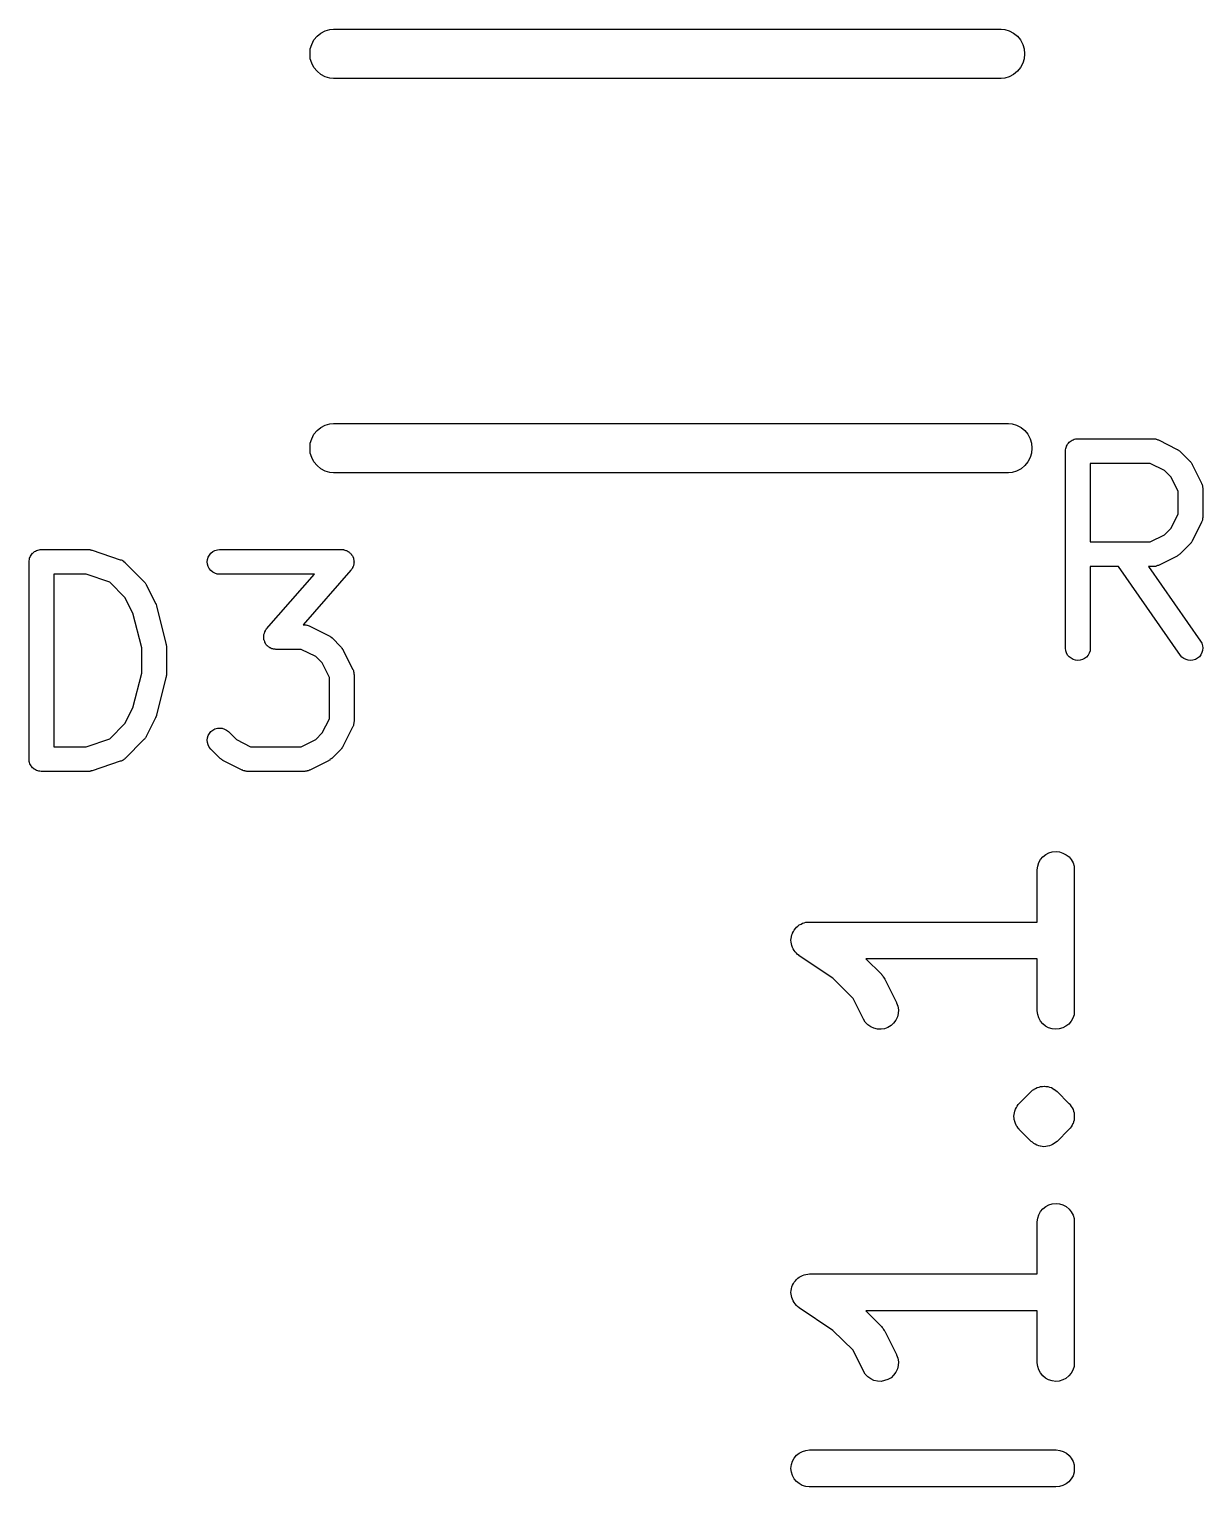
# Model space of a CAD drawing. Extents: x 160.5 to 231.1, y -123.8 to -81.5.
# Drawn here: x 177.86 to 182.62, y -116.86 to -110.95 of the extents above; entities that cross this region are included whole.
import ezdxf

# ---------------------------------------------------------------- set-up
doc = ezdxf.new("R2010")
doc.units = 0
doc.layers.add('BLACK', color=7, linetype='CONTINUOUS')

msp = doc.modelspace()

# ---------------------------------------------------------------- linework, layer by layer
at = {"layer": 'BLACK', "linetype": 'CONTINUOUS'}
for p, q in [((179.044, -110.966), (179.062, -110.957)), ((179.062, -110.957), (179.08, -110.951)), ((179.08, -110.951), (179.095, -110.95)), ((179.095, -110.95), (181.805, -110.95)), ((181.805, -110.95), (181.82, -110.951)), ((181.82, -110.951), (181.838, -110.957)), ((181.838, -110.957), (181.856, -110.966)), ((179.001, -111.03), (179.007, -111.012)), ((179.007, -111.012), (179.016, -110.994)), ((179.016, -110.994), (179.029, -110.979)), ((179.029, -110.979), (179.044, -110.966)), ((181.856, -110.966), (181.871, -110.979)), ((181.871, -110.979), (181.884, -110.994)), ((181.884, -110.994), (181.893, -111.012)), ((181.893, -111.012), (181.899, -111.03)), ((179, -111.05), (179.001, -111.03)), ((179.001, -111.07), (179, -111.05)), ((179.007, -111.088), (179.001, -111.07)), ((181.899, -111.07), (181.893, -111.088)), ((181.899, -111.03), (181.9, -111.05)), ((181.9, -111.05), (181.899, -111.07)), ((179.016, -111.106), (179.007, -111.088)), ((179.029, -111.121), (179.016, -111.106)), ((179.044, -111.134), (179.029, -111.121)), ((179.062, -111.143), (179.044, -111.134)), ((181.856, -111.134), (181.838, -111.143)), ((181.871, -111.121), (181.856, -111.134)), ((181.884, -111.106), (181.871, -111.121)), ((181.893, -111.088), (181.884, -111.106)), ((179.08, -111.149), (179.062, -111.143)), ((179.095, -111.15), (179.08, -111.149)), ((181.805, -111.15), (179.095, -111.15)), ((181.82, -111.149), (181.805, -111.15)), ((181.838, -111.143), (181.82, -111.149)), ((179.044, -112.566), (179.062, -112.557)), ((179.062, -112.557), (179.08, -112.551)), ((179.08, -112.551), (179.095, -112.55)), ((179.095, -112.55), (181.835, -112.55)), ((181.835, -112.55), (181.85, -112.551)), ((181.85, -112.551), (181.868, -112.557)), ((181.868, -112.557), (181.886, -112.566)), ((179.001, -112.63), (179.007, -112.612)), ((179.007, -112.612), (179.016, -112.594)), ((179.016, -112.594), (179.029, -112.579)), ((179.029, -112.579), (179.044, -112.566)), ((181.886, -112.566), (181.901, -112.579)), ((181.901, -112.579), (181.914, -112.594)), ((181.914, -112.594), (181.923, -112.612)), ((181.923, -112.612), (181.929, -112.63)), ((182.085, -112.623), (182.089, -112.62)), ((182.089, -112.62), (182.093, -112.618)), ((182.089, -112.62), (182.089, -112.62)), ((182.089, -112.62), (182.089, -112.62)), ((182.093, -112.618), (182.098, -112.616)), ((182.098, -112.616), (182.102, -112.614)), ((182.098, -112.616), (182.098, -112.616)), ((182.098, -112.616), (182.098, -112.616)), ((182.102, -112.614), (182.107, -112.613)), ((182.107, -112.613), (182.112, -112.612)), ((182.107, -112.613), (182.107, -112.613)), ((182.107, -112.613), (182.107, -112.613)), ((182.112, -112.612), (182.117, -112.612)), ((182.117, -112.612), (182.421, -112.612)), ((182.421, -112.612), (182.422, -112.612)), ((182.422, -112.612), (182.424, -112.612)), ((182.424, -112.612), (182.425, -112.612)), ((182.425, -112.612), (182.428, -112.613)), ((182.428, -112.613), (182.432, -112.613)), ((182.432, -112.613), (182.433, -112.613)), ((182.433, -112.613), (182.435, -112.614)), ((182.435, -112.614), (182.438, -112.615)), ((182.438, -112.615), (182.441, -112.616)), ((182.441, -112.616), (182.442, -112.617)), ((182.442, -112.617), (182.444, -112.617)), ((182.444, -112.617), (182.52, -112.655)), ((179, -112.65), (179.001, -112.63)), ((179.001, -112.67), (179, -112.65)), ((179.007, -112.688), (179.001, -112.67)), ((181.929, -112.67), (181.923, -112.688)), ((181.929, -112.63), (181.93, -112.65)), ((181.93, -112.65), (181.929, -112.67)), ((182.067, -112.657), (182.068, -112.652)), ((182.067, -112.661), (182.067, -112.657)), ((182.067, -112.662), (182.067, -112.661)), ((182.067, -113.462), (182.067, -112.662)), ((182.067, -112.662), (182.067, -112.662)), ((182.067, -112.662), (182.067, -112.662)), ((182.067, -112.662), (182.067, -112.662)), ((182.068, -112.652), (182.069, -112.647)), ((182.068, -112.652), (182.068, -112.652)), ((182.068, -112.652), (182.068, -112.652)), ((182.069, -112.647), (182.071, -112.643)), ((182.071, -112.642), (182.073, -112.638)), ((182.071, -112.643), (182.071, -112.642)), ((182.071, -112.642), (182.071, -112.642)), ((182.073, -112.638), (182.075, -112.634)), ((182.075, -112.634), (182.078, -112.63)), ((182.075, -112.634), (182.075, -112.634)), ((182.075, -112.634), (182.075, -112.634)), ((182.078, -112.63), (182.081, -112.626)), ((182.081, -112.626), (182.082, -112.626)), ((182.082, -112.626), (182.085, -112.623)), ((182.082, -112.626), (182.082, -112.626)), ((182.52, -112.655), (182.521, -112.656)), ((182.521, -112.656), (182.523, -112.657)), ((182.523, -112.657), (182.525, -112.658)), ((182.525, -112.658), (182.527, -112.66)), ((182.527, -112.66), (182.529, -112.661)), ((182.529, -112.661), (182.531, -112.663)), ((182.531, -112.663), (182.533, -112.665)), ((182.533, -112.665), (182.571, -112.703)), ((179.016, -112.706), (179.007, -112.688)), ((179.029, -112.721), (179.016, -112.706)), ((179.044, -112.734), (179.029, -112.721)), ((179.062, -112.743), (179.044, -112.734)), ((181.886, -112.734), (181.868, -112.743)), ((181.901, -112.721), (181.886, -112.734)), ((181.914, -112.706), (181.901, -112.721)), ((181.923, -112.688), (181.914, -112.706)), ((182.167, -112.712), (182.167, -113.031)), ((182.41, -112.712), (182.167, -112.712)), ((182.468, -112.741), (182.41, -112.712)), ((182.571, -112.703), (182.572, -112.703)), ((182.572, -112.703), (182.573, -112.705)), ((182.573, -112.705), (182.575, -112.707)), ((182.575, -112.707), (182.576, -112.709)), ((182.576, -112.709), (182.578, -112.711)), ((182.578, -112.711), (182.579, -112.713)), ((182.579, -112.713), (182.58, -112.716)), ((182.58, -112.716), (182.619, -112.792)), ((179.08, -112.749), (179.062, -112.743)), ((179.095, -112.75), (179.08, -112.749)), ((181.835, -112.75), (179.095, -112.75)), ((181.85, -112.749), (181.835, -112.75)), ((181.868, -112.743), (181.85, -112.749)), ((182.495, -112.768), (182.468, -112.741)), ((182.524, -112.826), (182.495, -112.768)), ((182.619, -112.792), (182.619, -112.793)), ((182.619, -112.793), (182.619, -112.794)), ((182.619, -112.794), (182.62, -112.795)), ((182.62, -112.795), (182.621, -112.799)), ((182.621, -112.799), (182.622, -112.802)), ((182.524, -112.917), (182.524, -112.826)), ((182.622, -112.802), (182.622, -112.803)), ((182.622, -112.803), (182.623, -112.805)), ((182.623, -112.805), (182.623, -112.808)), ((182.623, -112.808), (182.624, -112.811)), ((182.624, -112.811), (182.624, -112.813)), ((182.624, -112.813), (182.624, -112.814)), ((182.624, -112.814), (182.624, -112.929)), ((182.495, -112.975), (182.524, -112.917)), ((182.468, -113.002), (182.495, -112.975)), ((182.619, -112.951), (182.58, -113.027)), ((182.62, -112.948), (182.619, -112.95)), ((182.619, -112.95), (182.619, -112.951)), ((182.621, -112.945), (182.62, -112.948)), ((182.622, -112.942), (182.621, -112.945)), ((182.623, -112.939), (182.622, -112.94)), ((182.622, -112.94), (182.622, -112.942)), ((182.624, -112.932), (182.623, -112.936)), ((182.623, -112.936), (182.623, -112.939)), ((182.624, -112.929), (182.624, -112.929)), ((182.624, -112.929), (182.624, -112.931)), ((182.624, -112.931), (182.624, -112.932)), ((182.167, -113.031), (182.41, -113.031)), ((182.41, -113.031), (182.468, -113.002)), ((182.576, -113.034), (182.575, -113.036)), ((182.577, -113.033), (182.576, -113.034)), ((182.579, -113.03), (182.577, -113.033)), ((182.58, -113.028), (182.579, -113.03)), ((182.58, -113.027), (182.58, -113.028)), ((177.862, -113.097), (177.863, -113.093)), ((177.863, -113.093), (177.864, -113.092)), ((177.864, -113.092), (177.866, -113.088)), ((177.864, -113.092), (177.864, -113.092)), ((177.866, -113.088), (177.868, -113.084)), ((177.868, -113.084), (177.871, -113.08)), ((177.868, -113.084), (177.868, -113.084)), ((177.868, -113.084), (177.868, -113.084)), ((177.871, -113.08), (177.874, -113.076)), ((177.874, -113.076), (177.874, -113.076)), ((177.874, -113.076), (177.875, -113.076)), ((177.875, -113.076), (177.878, -113.073)), ((177.878, -113.073), (177.882, -113.07)), ((177.882, -113.07), (177.886, -113.068)), ((177.882, -113.07), (177.882, -113.07)), ((177.882, -113.07), (177.882, -113.07)), ((177.886, -113.068), (177.89, -113.066)), ((177.89, -113.066), (177.891, -113.066)), ((177.891, -113.066), (177.895, -113.064)), ((177.891, -113.066), (177.891, -113.066)), ((177.895, -113.064), (177.9, -113.063)), ((177.9, -113.063), (177.905, -113.062)), ((177.9, -113.063), (177.9, -113.063)), ((177.9, -113.063), (177.9, -113.063)), ((177.905, -113.062), (177.91, -113.062)), ((177.91, -113.062), (178.1, -113.062)), ((178.1, -113.062), (178.101, -113.062)), ((178.101, -113.062), (178.103, -113.062)), ((178.103, -113.062), (178.106, -113.062)), ((178.106, -113.062), (178.108, -113.063)), ((178.108, -113.063), (178.11, -113.063)), ((178.11, -113.063), (178.113, -113.064)), ((178.113, -113.064), (178.116, -113.064)), ((178.116, -113.064), (178.23, -113.103)), ((178.584, -113.102), (178.587, -113.093)), ((178.587, -113.093), (178.592, -113.084)), ((178.592, -113.084), (178.598, -113.076)), ((178.598, -113.076), (178.606, -113.07)), ((178.606, -113.07), (178.614, -113.066)), ((178.614, -113.066), (178.624, -113.063)), ((178.624, -113.063), (178.633, -113.062)), ((178.633, -113.062), (179.129, -113.062)), ((179.129, -113.062), (179.132, -113.062)), ((179.129, -113.062), (179.129, -113.062)), ((179.132, -113.062), (179.136, -113.062)), ((179.136, -113.062), (179.137, -113.063)), ((179.137, -113.063), (179.139, -113.063)), ((179.139, -113.063), (179.142, -113.064)), ((179.142, -113.064), (179.145, -113.065)), ((179.145, -113.065), (179.147, -113.065)), ((179.147, -113.065), (179.148, -113.066)), ((179.148, -113.066), (179.151, -113.067)), ((179.151, -113.067), (179.154, -113.069)), ((179.154, -113.069), (179.155, -113.07)), ((179.155, -113.07), (179.157, -113.071)), ((179.157, -113.071), (179.159, -113.073)), ((179.159, -113.073), (179.162, -113.075)), ((179.162, -113.075), (179.163, -113.076)), ((179.163, -113.076), (179.164, -113.077)), ((179.164, -113.077), (179.166, -113.079)), ((179.166, -113.079), (179.168, -113.082)), ((179.168, -113.082), (179.169, -113.083)), ((179.169, -113.083), (179.17, -113.085)), ((179.17, -113.085), (179.172, -113.087)), ((179.172, -113.087), (179.174, -113.09)), ((179.174, -113.09), (179.174, -113.092)), ((179.174, -113.092), (179.175, -113.093)), ((179.175, -113.093), (179.176, -113.096)), ((182.52, -113.088), (182.444, -113.126)), ((182.522, -113.086), (182.52, -113.088)), ((182.525, -113.085), (182.522, -113.086)), ((182.526, -113.083), (182.525, -113.085)), ((182.528, -113.082), (182.526, -113.083)), ((182.53, -113.08), (182.528, -113.082)), ((182.532, -113.079), (182.53, -113.08)), ((182.533, -113.078), (182.532, -113.079)), ((182.571, -113.04), (182.533, -113.078)), ((182.573, -113.038), (182.571, -113.04)), ((182.575, -113.036), (182.573, -113.038)), ((177.86, -113.107), (177.861, -113.102)), ((177.86, -113.111), (177.86, -113.107)), ((177.86, -113.112), (177.86, -113.111)), ((177.86, -113.912), (177.86, -113.112)), ((177.86, -113.112), (177.86, -113.112)), ((177.86, -113.112), (177.86, -113.112)), ((177.86, -113.112), (177.86, -113.112)), ((177.861, -113.102), (177.862, -113.097)), ((177.861, -113.102), (177.861, -113.102)), ((177.861, -113.102), (177.861, -113.102)), ((178.23, -113.103), (178.231, -113.103)), ((178.231, -113.103), (178.232, -113.103)), ((178.232, -113.103), (178.233, -113.104)), ((178.233, -113.104), (178.237, -113.105)), ((178.237, -113.105), (178.24, -113.107)), ((178.24, -113.107), (178.241, -113.108)), ((178.241, -113.108), (178.242, -113.108)), ((178.242, -113.108), (178.245, -113.111)), ((178.245, -113.111), (178.248, -113.113)), ((178.248, -113.113), (178.249, -113.114)), ((178.249, -113.114), (178.25, -113.115)), ((178.25, -113.115), (178.326, -113.191)), ((178.583, -113.112), (178.584, -113.102)), ((178.584, -113.121), (178.583, -113.112)), ((178.587, -113.131), (178.584, -113.121)), ((178.591, -113.139), (178.587, -113.131)), ((178.598, -113.147), (178.591, -113.139)), ((178.605, -113.153), (178.598, -113.147)), ((178.614, -113.158), (178.605, -113.153)), ((179.166, -113.145), (178.972, -113.367)), ((179.168, -113.142), (179.166, -113.145)), ((179.17, -113.14), (179.168, -113.142)), ((179.171, -113.138), (179.17, -113.14)), ((179.172, -113.137), (179.171, -113.138)), ((179.173, -113.134), (179.172, -113.137)), ((179.175, -113.131), (179.173, -113.134)), ((179.176, -113.128), (179.175, -113.13)), ((179.175, -113.13), (179.175, -113.131)), ((179.176, -113.096), (179.177, -113.099)), ((179.177, -113.125), (179.176, -113.128)), ((179.177, -113.099), (179.177, -113.101)), ((179.177, -113.101), (179.178, -113.103)), ((179.178, -113.122), (179.177, -113.125)), ((179.178, -113.103), (179.178, -113.106)), ((179.178, -113.106), (179.178, -113.109)), ((179.178, -113.109), (179.178, -113.111)), ((179.178, -113.111), (179.179, -113.112)), ((179.179, -113.112), (179.178, -113.115)), ((179.178, -113.115), (179.178, -113.119)), ((179.178, -113.119), (179.178, -113.12)), ((179.178, -113.12), (179.178, -113.122)), ((182.281, -113.131), (182.167, -113.131)), ((182.167, -113.131), (182.167, -113.462)), ((182.533, -113.491), (182.281, -113.131)), ((182.421, -113.131), (182.403, -113.131)), ((182.403, -113.131), (182.615, -113.433)), ((182.423, -113.131), (182.421, -113.131)), ((182.424, -113.131), (182.423, -113.131)), ((182.428, -113.13), (182.424, -113.131)), ((182.431, -113.13), (182.428, -113.13)), ((182.433, -113.13), (182.431, -113.13)), ((182.434, -113.129), (182.433, -113.13)), ((182.437, -113.128), (182.434, -113.129)), ((182.44, -113.127), (182.437, -113.128)), ((182.442, -113.126), (182.44, -113.127)), ((182.443, -113.126), (182.442, -113.126)), ((182.444, -113.126), (182.443, -113.126)), ((177.96, -113.162), (177.96, -113.862)), ((178.092, -113.162), (177.96, -113.162)), ((178.187, -113.194), (178.092, -113.162)), ((178.249, -113.256), (178.187, -113.194)), ((178.326, -113.191), (178.326, -113.191)), ((178.326, -113.191), (178.328, -113.194)), ((178.328, -113.194), (178.33, -113.196)), ((178.33, -113.196), (178.331, -113.197)), ((178.331, -113.197), (178.332, -113.199)), ((178.332, -113.199), (178.334, -113.201)), ((178.334, -113.201), (178.335, -113.204)), ((178.335, -113.204), (178.373, -113.28)), ((178.623, -113.161), (178.614, -113.158)), ((178.633, -113.162), (178.623, -113.161)), ((179.018, -113.162), (178.633, -113.162)), ((178.633, -113.162), (178.633, -113.162)), ((178.824, -113.384), (179.018, -113.162)), ((178.281, -113.32), (178.249, -113.256)), ((178.317, -113.461), (178.281, -113.32)), ((178.373, -113.28), (178.374, -113.281)), ((178.374, -113.281), (178.374, -113.281)), ((178.374, -113.281), (178.374, -113.281)), ((178.374, -113.281), (178.375, -113.285)), ((178.375, -113.285), (178.377, -113.29)), ((178.377, -113.29), (178.377, -113.29)), ((178.377, -113.29), (178.377, -113.29)), ((178.377, -113.29), (178.415, -113.443)), ((178.819, -113.392), (178.82, -113.39)), ((178.82, -113.389), (178.822, -113.386)), ((178.82, -113.39), (178.82, -113.389)), ((178.822, -113.386), (178.824, -113.384)), ((178.972, -113.367), (178.976, -113.367)), ((178.976, -113.367), (178.977, -113.367)), ((178.977, -113.367), (178.978, -113.367)), ((178.978, -113.367), (178.98, -113.367)), ((178.98, -113.367), (178.983, -113.367)), ((178.983, -113.367), (178.987, -113.368)), ((178.987, -113.368), (178.988, -113.368)), ((178.988, -113.368), (178.989, -113.368)), ((178.989, -113.368), (178.993, -113.37)), ((178.993, -113.37), (178.996, -113.371)), ((178.996, -113.371), (178.997, -113.371)), ((178.997, -113.371), (178.999, -113.372)), ((178.999, -113.372), (179.075, -113.41)), ((178.415, -113.443), (178.415, -113.443)), ((178.415, -113.443), (178.415, -113.444)), ((178.415, -113.444), (178.416, -113.445)), ((178.416, -113.445), (178.416, -113.449)), ((178.416, -113.449), (178.417, -113.453)), ((178.812, -113.41), (178.813, -113.408)), ((178.812, -113.413), (178.812, -113.41)), ((178.812, -113.416), (178.812, -113.413)), ((178.812, -113.418), (178.812, -113.416)), ((178.812, -113.42), (178.812, -113.418)), ((178.813, -113.423), (178.812, -113.42)), ((178.813, -113.407), (178.814, -113.404)), ((178.813, -113.408), (178.813, -113.407)), ((178.813, -113.426), (178.813, -113.423)), ((178.813, -113.428), (178.813, -113.426)), ((178.814, -113.429), (178.813, -113.428)), ((178.814, -113.404), (178.815, -113.401)), ((178.815, -113.432), (178.814, -113.429)), ((178.815, -113.399), (178.816, -113.397)), ((178.815, -113.401), (178.815, -113.399)), ((178.816, -113.435), (178.815, -113.432)), ((178.816, -113.397), (178.817, -113.395)), ((178.816, -113.437), (178.816, -113.435)), ((178.817, -113.439), (178.816, -113.437)), ((178.817, -113.395), (178.819, -113.392)), ((178.819, -113.441), (178.817, -113.439)), ((178.82, -113.444), (178.819, -113.441)), ((178.821, -113.445), (178.82, -113.444)), ((178.822, -113.447), (178.821, -113.445)), ((178.824, -113.449), (178.822, -113.447)), ((178.826, -113.452), (178.824, -113.449)), ((179.075, -113.41), (179.075, -113.41)), ((179.075, -113.41), (179.078, -113.412)), ((179.078, -113.412), (179.08, -113.413)), ((179.08, -113.413), (179.082, -113.415)), ((179.082, -113.415), (179.084, -113.416)), ((179.084, -113.416), (179.086, -113.418)), ((179.086, -113.418), (179.088, -113.419)), ((179.088, -113.419), (179.126, -113.458)), ((182.615, -113.433), (182.615, -113.434)), ((182.615, -113.434), (182.62, -113.442)), ((182.62, -113.442), (182.623, -113.452)), ((178.317, -113.563), (178.317, -113.461)), ((178.417, -113.453), (178.417, -113.454)), ((178.417, -113.454), (178.417, -113.455)), ((178.417, -113.455), (178.417, -113.569)), ((178.828, -113.453), (178.826, -113.452)), ((178.829, -113.454), (178.828, -113.453)), ((178.831, -113.456), (178.829, -113.454)), ((178.834, -113.458), (178.831, -113.456)), ((178.835, -113.459), (178.834, -113.458)), ((178.837, -113.46), (178.835, -113.459)), ((178.839, -113.461), (178.837, -113.46)), ((178.842, -113.463), (178.839, -113.461)), ((178.844, -113.463), (178.842, -113.463)), ((178.845, -113.464), (178.844, -113.463)), ((178.849, -113.465), (178.845, -113.464)), ((178.852, -113.466), (178.849, -113.465)), ((178.853, -113.466), (178.852, -113.466)), ((178.855, -113.466), (178.853, -113.466)), ((178.858, -113.466), (178.855, -113.466)), ((178.861, -113.467), (178.858, -113.466)), ((178.862, -113.467), (178.861, -113.467)), ((178.964, -113.467), (178.862, -113.467)), ((179.023, -113.496), (178.964, -113.467)), ((179.049, -113.522), (179.023, -113.496)), ((179.126, -113.458), (179.126, -113.458)), ((179.126, -113.458), (179.128, -113.46)), ((179.128, -113.46), (179.13, -113.462)), ((179.13, -113.462), (179.131, -113.464)), ((179.131, -113.464), (179.132, -113.466)), ((179.132, -113.466), (179.134, -113.468)), ((179.134, -113.468), (179.135, -113.47)), ((179.135, -113.47), (179.173, -113.547)), ((182.068, -113.472), (182.067, -113.462)), ((182.07, -113.481), (182.068, -113.472)), ((182.075, -113.49), (182.07, -113.481)), ((182.081, -113.497), (182.075, -113.49)), ((182.089, -113.503), (182.081, -113.497)), ((182.097, -113.508), (182.089, -113.503)), ((182.107, -113.511), (182.097, -113.508)), ((182.135, -113.508), (182.126, -113.511)), ((182.144, -113.504), (182.135, -113.508)), ((182.152, -113.498), (182.144, -113.504)), ((182.158, -113.49), (182.152, -113.498)), ((182.163, -113.482), (182.158, -113.49)), ((182.166, -113.472), (182.163, -113.482)), ((182.167, -113.463), (182.166, -113.472)), ((182.167, -113.462), (182.167, -113.463)), ((182.539, -113.498), (182.533, -113.491)), ((182.547, -113.504), (182.539, -113.498)), ((182.556, -113.508), (182.547, -113.504)), ((182.565, -113.511), (182.556, -113.508)), ((182.594, -113.508), (182.584, -113.511)), ((182.602, -113.503), (182.594, -113.508)), ((182.61, -113.497), (182.602, -113.503)), ((182.616, -113.489), (182.61, -113.497)), ((182.62, -113.48), (182.616, -113.489)), ((182.623, -113.471), (182.62, -113.48)), ((182.623, -113.452), (182.624, -113.461)), ((182.624, -113.461), (182.623, -113.471)), ((178.281, -113.704), (178.317, -113.563)), ((179.079, -113.581), (179.049, -113.522)), ((179.173, -113.547), (179.174, -113.547)), ((179.174, -113.547), (179.174, -113.549)), ((179.174, -113.549), (179.175, -113.55)), ((179.175, -113.55), (179.176, -113.553)), ((179.176, -113.553), (179.177, -113.556)), ((179.177, -113.556), (179.177, -113.558)), ((179.177, -113.558), (179.178, -113.559)), ((179.178, -113.559), (179.178, -113.563)), ((179.178, -113.563), (179.178, -113.566)), ((179.178, -113.566), (179.178, -113.568)), ((182.116, -113.512), (182.107, -113.511)), ((182.126, -113.511), (182.116, -113.512)), ((182.575, -113.512), (182.565, -113.511)), ((182.584, -113.511), (182.575, -113.512)), ((178.415, -113.581), (178.377, -113.734)), ((178.416, -113.579), (178.415, -113.58)), ((178.415, -113.58), (178.415, -113.581)), ((178.417, -113.572), (178.416, -113.575)), ((178.416, -113.575), (178.416, -113.579)), ((178.417, -113.569), (178.417, -113.57)), ((178.417, -113.57), (178.417, -113.571)), ((178.417, -113.571), (178.417, -113.572)), ((179.079, -113.748), (179.079, -113.581)), ((179.178, -113.568), (179.179, -113.569)), ((179.179, -113.569), (179.179, -113.76)), ((178.249, -113.768), (178.281, -113.704)), ((178.373, -113.744), (178.335, -113.82)), ((178.375, -113.739), (178.373, -113.743)), ((178.373, -113.743), (178.373, -113.744)), ((178.373, -113.744), (178.373, -113.744)), ((178.377, -113.735), (178.375, -113.739)), ((178.377, -113.734), (178.377, -113.734)), ((178.377, -113.734), (178.377, -113.734)), ((178.377, -113.734), (178.377, -113.735)), ((178.187, -113.83), (178.249, -113.768)), ((178.592, -113.808), (178.598, -113.8)), ((178.598, -113.8), (178.606, -113.794)), ((178.606, -113.794), (178.614, -113.789)), ((178.614, -113.789), (178.624, -113.787)), ((178.624, -113.787), (178.634, -113.786)), ((178.634, -113.786), (178.643, -113.787)), ((178.643, -113.787), (178.653, -113.79)), ((178.653, -113.79), (178.661, -113.794)), ((178.661, -113.794), (178.669, -113.8)), ((178.669, -113.8), (178.701, -113.833)), ((179.049, -113.806), (179.079, -113.748)), ((179.173, -113.782), (179.135, -113.858)), ((179.174, -113.781), (179.173, -113.782)), ((179.175, -113.779), (179.174, -113.781)), ((179.176, -113.776), (179.175, -113.779)), ((179.177, -113.773), (179.176, -113.776)), ((179.178, -113.767), (179.177, -113.77)), ((179.177, -113.77), (179.177, -113.771)), ((179.177, -113.771), (179.177, -113.773)), ((179.179, -113.76), (179.178, -113.762)), ((179.178, -113.762), (179.178, -113.763)), ((179.178, -113.763), (179.178, -113.767)), ((179.179, -113.76), (179.179, -113.76)), ((177.96, -113.862), (178.092, -113.862)), ((178.092, -113.862), (178.187, -113.83)), ((178.326, -113.833), (178.25, -113.909)), ((178.328, -113.831), (178.326, -113.833)), ((178.33, -113.829), (178.328, -113.831)), ((178.331, -113.827), (178.33, -113.829)), ((178.332, -113.825), (178.331, -113.827)), ((178.333, -113.823), (178.332, -113.825)), ((178.335, -113.821), (178.333, -113.823)), ((178.335, -113.82), (178.335, -113.821)), ((178.583, -113.835), (178.584, -113.825)), ((178.584, -113.845), (178.583, -113.835)), ((178.584, -113.825), (178.587, -113.816)), ((178.587, -113.854), (178.584, -113.845)), ((178.587, -113.816), (178.592, -113.808)), ((178.591, -113.863), (178.587, -113.854)), ((178.597, -113.871), (178.591, -113.863)), ((178.701, -113.833), (178.759, -113.862)), ((178.759, -113.862), (178.964, -113.862)), ((178.964, -113.862), (179.023, -113.833)), ((179.023, -113.833), (179.049, -113.806)), ((179.133, -113.861), (179.132, -113.864)), ((179.135, -113.859), (179.133, -113.861)), ((179.135, -113.858), (179.135, -113.859)), ((177.86, -113.917), (177.86, -113.912)), ((177.86, -113.921), (177.86, -113.917)), ((177.86, -113.922), (177.86, -113.921)), ((177.86, -113.921), (177.86, -113.921)), ((177.862, -113.926), (177.86, -113.922)), ((178.23, -113.921), (178.116, -113.959)), ((178.231, -113.921), (178.23, -113.921)), ((178.233, -113.92), (178.231, -113.921)), ((178.236, -113.919), (178.233, -113.92)), ((178.239, -113.917), (178.236, -113.919)), ((178.24, -113.916), (178.239, -113.917)), ((178.242, -113.916), (178.24, -113.916)), ((178.244, -113.914), (178.242, -113.916)), ((178.247, -113.912), (178.244, -113.914)), ((178.248, -113.911), (178.247, -113.912)), ((178.249, -113.91), (178.248, -113.911)), ((178.25, -113.909), (178.249, -113.91)), ((178.598, -113.871), (178.597, -113.871)), ((178.636, -113.909), (178.598, -113.871)), ((178.638, -113.911), (178.636, -113.909)), ((178.64, -113.913), (178.638, -113.911)), ((178.642, -113.914), (178.64, -113.913)), ((178.644, -113.915), (178.642, -113.914)), ((178.646, -113.917), (178.644, -113.915)), ((178.648, -113.918), (178.646, -113.917)), ((178.649, -113.919), (178.648, -113.918)), ((178.725, -113.957), (178.649, -113.919)), ((179.075, -113.919), (178.999, -113.957)), ((179.077, -113.917), (179.075, -113.919)), ((179.08, -113.916), (179.077, -113.917)), ((179.081, -113.914), (179.08, -113.916)), ((179.083, -113.913), (179.081, -113.914)), ((179.085, -113.911), (179.083, -113.913)), ((179.087, -113.91), (179.085, -113.911)), ((179.088, -113.909), (179.087, -113.91)), ((179.126, -113.871), (179.088, -113.909)), ((179.128, -113.869), (179.126, -113.871)), ((179.13, -113.867), (179.128, -113.869)), ((179.131, -113.865), (179.13, -113.867)), ((179.132, -113.864), (179.131, -113.865)), ((177.863, -113.931), (177.862, -113.926)), ((177.866, -113.935), (177.863, -113.931)), ((177.863, -113.931), (177.863, -113.931)), ((177.863, -113.931), (177.863, -113.931)), ((177.868, -113.939), (177.866, -113.935)), ((177.868, -113.94), (177.868, -113.939)), ((177.868, -113.939), (177.868, -113.939)), ((177.871, -113.943), (177.868, -113.94)), ((177.874, -113.947), (177.871, -113.943)), ((177.878, -113.95), (177.874, -113.947)), ((177.874, -113.947), (177.874, -113.947)), ((177.874, -113.947), (177.874, -113.947)), ((177.881, -113.953), (177.878, -113.95)), ((177.882, -113.953), (177.881, -113.953)), ((177.881, -113.953), (177.881, -113.953)), ((177.886, -113.956), (177.882, -113.953)), ((177.89, -113.958), (177.886, -113.956)), ((177.895, -113.959), (177.89, -113.958)), ((177.89, -113.958), (177.89, -113.958)), ((177.89, -113.958), (177.89, -113.958)), ((177.899, -113.961), (177.895, -113.959)), ((177.904, -113.961), (177.899, -113.961)), ((177.899, -113.961), (177.899, -113.961)), ((177.899, -113.961), (177.899, -113.961)), ((177.909, -113.962), (177.904, -113.961)), ((177.91, -113.962), (177.909, -113.962)), ((177.909, -113.962), (177.909, -113.962)), ((177.909, -113.962), (177.909, -113.962)), ((177.909, -113.962), (177.909, -113.962)), ((178.1, -113.962), (177.91, -113.962)), ((178.103, -113.962), (178.1, -113.962)), ((178.106, -113.962), (178.103, -113.962)), ((178.108, -113.961), (178.106, -113.962)), ((178.11, -113.961), (178.108, -113.961)), ((178.112, -113.96), (178.11, -113.961)), ((178.115, -113.96), (178.112, -113.96)), ((178.116, -113.959), (178.115, -113.96)), ((178.727, -113.957), (178.725, -113.957)), ((178.728, -113.958), (178.727, -113.957)), ((178.731, -113.959), (178.728, -113.958)), ((178.734, -113.96), (178.731, -113.959)), ((178.736, -113.96), (178.734, -113.96)), ((178.737, -113.961), (178.736, -113.96)), ((178.741, -113.961), (178.737, -113.961)), ((178.744, -113.962), (178.741, -113.961)), ((178.745, -113.962), (178.744, -113.962)), ((178.747, -113.962), (178.745, -113.962)), ((178.748, -113.962), (178.747, -113.962)), ((178.976, -113.962), (178.748, -113.962)), ((178.978, -113.962), (178.976, -113.962)), ((178.979, -113.962), (178.978, -113.962)), ((178.982, -113.961), (178.979, -113.962)), ((178.986, -113.961), (178.982, -113.961)), ((178.987, -113.961), (178.986, -113.961)), ((178.989, -113.96), (178.987, -113.961)), ((178.992, -113.959), (178.989, -113.96)), ((178.995, -113.958), (178.992, -113.959)), ((178.997, -113.957), (178.995, -113.958)), ((178.998, -113.957), (178.997, -113.957)), ((178.999, -113.957), (178.998, -113.957)), ((181.954, -114.346), (181.958, -114.332)), ((181.958, -114.332), (181.965, -114.32)), ((181.965, -114.32), (181.975, -114.308)), ((181.975, -114.308), (181.986, -114.299)), ((181.986, -114.299), (181.999, -114.292)), ((181.999, -114.292), (182.013, -114.288)), ((182.013, -114.288), (182.028, -114.287)), ((182.028, -114.287), (182.042, -114.288)), ((182.042, -114.288), (182.056, -114.293)), ((182.056, -114.293), (182.069, -114.3)), ((182.069, -114.3), (182.081, -114.309)), ((182.081, -114.309), (182.09, -114.32)), ((182.09, -114.32), (182.097, -114.333)), ((182.097, -114.333), (182.101, -114.347)), ((181.952, -114.361), (181.954, -114.346)), ((181.952, -114.362), (181.952, -114.361)), ((181.952, -114.573), (181.952, -114.362)), ((182.101, -114.347), (182.102, -114.362)), ((182.102, -114.362), (182.102, -114.933)), ((181.013, -114.574), (181.02, -114.573)), ((181.02, -114.573), (181.027, -114.573)), ((181.027, -114.573), (181.952, -114.573)), ((180.954, -114.632), (180.956, -114.625)), ((180.954, -114.633), (180.954, -114.632)), ((180.954, -114.632), (180.954, -114.632)), ((180.956, -114.625), (180.958, -114.619)), ((180.958, -114.618), (180.962, -114.612)), ((180.958, -114.619), (180.958, -114.618)), ((180.958, -114.619), (180.958, -114.619)), ((180.962, -114.612), (180.965, -114.606)), ((180.965, -114.606), (180.97, -114.6)), ((180.965, -114.606), (180.965, -114.606)), ((180.965, -114.606), (180.965, -114.606)), ((180.97, -114.6), (180.975, -114.594)), ((180.975, -114.594), (180.98, -114.59)), ((180.975, -114.594), (180.975, -114.594)), ((180.975, -114.594), (180.975, -114.594)), ((180.98, -114.59), (180.986, -114.585)), ((180.986, -114.585), (180.993, -114.582)), ((180.986, -114.585), (180.986, -114.585)), ((180.986, -114.585), (180.986, -114.585)), ((180.993, -114.582), (180.999, -114.578)), ((180.999, -114.578), (181.006, -114.576)), ((180.999, -114.578), (180.999, -114.578)), ((180.999, -114.578), (180.999, -114.578)), ((181.006, -114.576), (181.013, -114.574)), ((181.013, -114.574), (181.013, -114.574)), ((181.013, -114.574), (181.013, -114.574)), ((180.952, -114.647), (180.953, -114.64)), ((180.953, -114.655), (180.952, -114.647)), ((180.952, -114.647), (180.952, -114.647)), ((180.952, -114.647), (180.952, -114.647)), ((180.953, -114.64), (180.954, -114.633)), ((180.954, -114.662), (180.953, -114.655)), ((180.956, -114.669), (180.954, -114.662)), ((180.954, -114.662), (180.954, -114.662)), ((180.954, -114.662), (180.954, -114.662)), ((180.958, -114.676), (180.956, -114.669)), ((180.961, -114.682), (180.958, -114.676)), ((180.958, -114.676), (180.958, -114.676)), ((180.958, -114.676), (180.958, -114.676)), ((180.965, -114.689), (180.961, -114.682)), ((180.969, -114.694), (180.965, -114.689)), ((180.965, -114.689), (180.965, -114.689)), ((180.965, -114.689), (180.965, -114.689)), ((180.974, -114.7), (180.969, -114.694)), ((180.979, -114.705), (180.974, -114.7)), ((180.974, -114.7), (180.974, -114.7)), ((180.974, -114.7), (180.974, -114.7)), ((180.985, -114.709), (180.979, -114.705)), ((180.985, -114.71), (180.985, -114.709)), ((180.985, -114.709), (180.985, -114.709)), ((180.986, -114.71), (180.985, -114.71)), ((180.985, -114.71), (180.985, -114.71)), ((181.122, -114.801), (180.986, -114.71)), ((181.952, -114.723), (181.256, -114.723)), ((181.256, -114.723), (181.319, -114.785)), ((181.952, -114.933), (181.952, -114.723)), ((181.204, -114.883), (181.122, -114.801)), ((181.319, -114.785), (181.319, -114.786)), ((181.319, -114.786), (181.322, -114.789)), ((181.322, -114.789), (181.325, -114.792)), ((181.325, -114.792), (181.326, -114.795)), ((181.326, -114.795), (181.328, -114.797)), ((181.328, -114.797), (181.33, -114.801)), ((181.33, -114.801), (181.333, -114.805)), ((181.333, -114.805), (181.38, -114.9)), ((181.246, -114.967), (181.204, -114.883)), ((181.38, -114.9), (181.381, -114.901)), ((181.381, -114.901), (181.386, -114.914)), ((181.386, -114.914), (181.388, -114.929)), ((181.254, -114.979), (181.246, -114.967)), ((181.264, -114.99), (181.254, -114.979)), ((181.369, -114.983), (181.359, -114.993)), ((181.378, -114.971), (181.369, -114.983)), ((181.384, -114.958), (181.378, -114.971)), ((181.387, -114.944), (181.384, -114.958)), ((181.388, -114.929), (181.387, -114.944)), ((181.954, -114.948), (181.952, -114.933)), ((181.958, -114.962), (181.954, -114.948)), ((181.965, -114.975), (181.958, -114.962)), ((181.974, -114.986), (181.965, -114.975)), ((181.985, -114.996), (181.974, -114.986)), ((182.08, -114.987), (182.068, -114.996)), ((182.089, -114.976), (182.08, -114.987)), ((182.096, -114.963), (182.089, -114.976)), ((182.101, -114.949), (182.096, -114.963)), ((182.102, -114.934), (182.101, -114.949)), ((182.102, -114.933), (182.102, -114.934)), ((181.276, -114.998), (181.264, -114.99)), ((181.289, -115.004), (181.276, -114.998)), ((181.303, -115.008), (181.289, -115.004)), ((181.318, -115.008), (181.303, -115.008)), ((181.332, -115.006), (181.318, -115.008)), ((181.346, -115.001), (181.332, -115.006)), ((181.359, -114.993), (181.346, -115.001)), ((181.998, -115.002), (181.985, -114.996)), ((182.012, -115.007), (181.998, -115.002)), ((182.027, -115.008), (182.012, -115.007)), ((182.041, -115.007), (182.027, -115.008)), ((182.055, -115.003), (182.041, -115.007)), ((182.068, -114.996), (182.055, -115.003)), ((181.879, -115.309), (181.927, -115.261)), ((181.927, -115.261), (181.933, -115.256)), ((181.927, -115.261), (181.927, -115.261)), ((181.927, -115.261), (181.927, -115.261)), ((181.927, -115.261), (181.927, -115.261)), ((181.927, -115.261), (181.927, -115.261)), ((181.933, -115.256), (181.938, -115.252)), ((181.938, -115.252), (181.939, -115.252)), ((181.939, -115.251), (181.945, -115.248)), ((181.939, -115.252), (181.939, -115.251)), ((181.945, -115.248), (181.951, -115.245)), ((181.951, -115.245), (181.952, -115.245)), ((181.952, -115.245), (181.959, -115.243)), ((181.952, -115.245), (181.952, -115.245)), ((181.959, -115.243), (181.965, -115.241)), ((181.965, -115.241), (181.966, -115.241)), ((181.966, -115.241), (181.973, -115.24)), ((181.966, -115.241), (181.966, -115.241)), ((181.973, -115.24), (181.98, -115.239)), ((181.98, -115.239), (181.981, -115.239)), ((181.98, -115.239), (181.98, -115.239)), ((181.981, -115.239), (181.987, -115.24)), ((181.987, -115.24), (181.995, -115.241)), ((181.995, -115.241), (181.995, -115.241)), ((181.995, -115.241), (181.995, -115.241)), ((181.995, -115.241), (182.002, -115.243)), ((182.002, -115.243), (182.009, -115.245)), ((182.009, -115.245), (182.009, -115.245)), ((182.009, -115.245), (182.009, -115.245)), ((182.009, -115.245), (182.015, -115.249)), ((182.015, -115.249), (182.021, -115.252)), ((182.021, -115.252), (182.022, -115.252)), ((182.022, -115.252), (182.022, -115.252)), ((182.022, -115.252), (182.027, -115.257)), ((182.027, -115.257), (182.033, -115.261)), ((182.033, -115.261), (182.08, -115.309)), ((181.859, -115.347), (181.861, -115.34)), ((181.861, -115.34), (181.863, -115.333)), ((181.863, -115.333), (181.867, -115.326)), ((181.863, -115.333), (181.863, -115.333)), ((181.863, -115.333), (181.863, -115.333)), ((181.863, -115.333), (181.863, -115.333)), ((181.863, -115.333), (181.863, -115.333)), ((181.867, -115.326), (181.87, -115.32)), ((181.87, -115.32), (181.875, -115.314)), ((181.87, -115.32), (181.87, -115.32)), ((181.87, -115.32), (181.87, -115.32)), ((181.87, -115.32), (181.87, -115.32)), ((181.87, -115.32), (181.87, -115.32)), ((181.875, -115.314), (181.879, -115.309)), ((182.08, -115.309), (182.081, -115.309)), ((182.081, -115.309), (182.081, -115.309)), ((182.081, -115.309), (182.081, -115.309)), ((182.081, -115.309), (182.081, -115.309)), ((182.081, -115.309), (182.081, -115.309)), ((182.081, -115.309), (182.081, -115.309)), ((182.081, -115.309), (182.081, -115.31)), ((182.081, -115.31), (182.086, -115.315)), ((182.086, -115.315), (182.09, -115.321)), ((182.09, -115.321), (182.09, -115.321)), ((182.09, -115.321), (182.09, -115.321)), ((182.09, -115.321), (182.09, -115.321)), ((182.09, -115.321), (182.09, -115.321)), ((182.09, -115.321), (182.094, -115.327)), ((182.094, -115.327), (182.097, -115.334)), ((182.097, -115.334), (182.097, -115.334)), ((182.097, -115.334), (182.097, -115.334)), ((182.097, -115.334), (182.097, -115.334)), ((182.097, -115.334), (182.097, -115.334)), ((182.097, -115.334), (182.099, -115.341)), ((182.099, -115.341), (182.099, -115.341)), ((182.099, -115.341), (182.101, -115.348)), ((181.857, -115.361), (181.858, -115.354)), ((181.857, -115.362), (181.857, -115.361)), ((181.857, -115.361), (181.857, -115.361)), ((181.857, -115.361), (181.857, -115.361)), ((181.858, -115.369), (181.857, -115.362)), ((181.857, -115.362), (181.857, -115.362)), ((181.858, -115.354), (181.859, -115.347)), ((181.858, -115.376), (181.858, -115.369)), ((181.859, -115.376), (181.858, -115.376)), ((181.858, -115.376), (181.858, -115.376)), ((181.858, -115.376), (181.858, -115.376)), ((181.859, -115.347), (181.859, -115.347)), ((181.859, -115.347), (181.859, -115.347)), ((181.859, -115.347), (181.859, -115.347)), ((181.859, -115.347), (181.859, -115.347)), ((181.861, -115.383), (181.859, -115.376)), ((181.859, -115.376), (181.859, -115.376)), ((181.863, -115.39), (181.861, -115.383)), ((181.866, -115.397), (181.863, -115.39)), ((181.863, -115.39), (181.863, -115.39)), ((181.863, -115.39), (181.863, -115.39)), ((181.863, -115.39), (181.863, -115.39)), ((181.863, -115.39), (181.863, -115.39)), ((181.869, -115.403), (181.866, -115.397)), ((182.093, -115.397), (182.09, -115.404)), ((182.096, -115.391), (182.093, -115.397)), ((182.097, -115.391), (182.096, -115.391)), ((182.096, -115.391), (182.096, -115.391)), ((182.099, -115.384), (182.097, -115.391)), ((182.097, -115.391), (182.097, -115.391)), ((182.097, -115.391), (182.097, -115.391)), ((182.101, -115.377), (182.099, -115.384)), ((182.099, -115.384), (182.099, -115.384)), ((182.101, -115.348), (182.101, -115.348)), ((182.101, -115.348), (182.101, -115.348)), ((182.101, -115.348), (182.101, -115.348)), ((182.101, -115.348), (182.101, -115.348)), ((182.101, -115.348), (182.102, -115.355)), ((182.102, -115.37), (182.101, -115.377)), ((182.101, -115.377), (182.101, -115.377)), ((182.101, -115.377), (182.101, -115.377)), ((182.101, -115.377), (182.101, -115.377)), ((182.101, -115.377), (182.101, -115.377)), ((182.102, -115.355), (182.102, -115.362)), ((182.102, -115.362), (182.102, -115.362)), ((182.102, -115.362), (182.102, -115.362)), ((182.102, -115.362), (182.102, -115.363)), ((182.102, -115.363), (182.102, -115.363)), ((182.102, -115.363), (182.102, -115.37)), ((181.87, -115.403), (181.869, -115.403)), ((181.869, -115.403), (181.869, -115.403)), ((181.869, -115.403), (181.869, -115.403)), ((181.869, -115.403), (181.869, -115.403)), ((181.874, -115.409), (181.87, -115.403)), ((181.878, -115.414), (181.874, -115.409)), ((181.879, -115.414), (181.878, -115.414)), ((181.879, -115.415), (181.879, -115.414)), ((181.879, -115.414), (181.879, -115.414)), ((181.879, -115.414), (181.879, -115.414)), ((181.927, -115.463), (181.879, -115.415)), ((181.879, -115.415), (181.879, -115.415)), ((181.879, -115.415), (181.879, -115.415)), ((181.879, -115.415), (181.879, -115.415)), ((182.08, -115.415), (182.033, -115.463)), ((182.085, -115.409), (182.08, -115.415)), ((182.089, -115.404), (182.085, -115.409)), ((182.09, -115.404), (182.089, -115.404)), ((182.089, -115.404), (182.089, -115.404)), ((182.09, -115.404), (182.09, -115.404)), ((182.09, -115.404), (182.09, -115.404)), ((181.932, -115.467), (181.927, -115.463)), ((181.938, -115.472), (181.932, -115.467)), ((181.944, -115.475), (181.938, -115.472)), ((181.938, -115.472), (181.938, -115.472)), ((181.938, -115.472), (181.938, -115.472)), ((181.95, -115.479), (181.944, -115.475)), ((181.951, -115.479), (181.95, -115.479)), ((181.958, -115.481), (181.951, -115.479)), ((181.951, -115.479), (181.951, -115.479)), ((181.964, -115.483), (181.958, -115.481)), ((181.965, -115.483), (181.964, -115.483)), ((181.972, -115.484), (181.965, -115.483)), ((181.965, -115.483), (181.965, -115.483)), ((181.979, -115.485), (181.972, -115.484)), ((181.986, -115.484), (181.979, -115.485)), ((181.979, -115.485), (181.979, -115.484)), ((181.979, -115.484), (181.979, -115.485)), ((181.994, -115.483), (181.986, -115.484)), ((182.001, -115.481), (181.994, -115.483)), ((181.994, -115.483), (181.994, -115.483)), ((181.994, -115.483), (181.994, -115.483)), ((182.008, -115.479), (182.001, -115.481)), ((182.014, -115.476), (182.008, -115.479)), ((182.008, -115.479), (182.008, -115.479)), ((182.008, -115.479), (182.008, -115.479)), ((182.021, -115.472), (182.014, -115.476)), ((182.026, -115.468), (182.021, -115.472)), ((182.021, -115.472), (182.021, -115.472)), ((182.021, -115.472), (182.021, -115.472)), ((182.032, -115.463), (182.026, -115.468)), ((182.033, -115.463), (182.032, -115.463)), ((182.032, -115.463), (182.032, -115.463)), ((182.032, -115.463), (182.032, -115.463)), ((182.032, -115.463), (182.032, -115.463)), ((181.958, -115.761), (181.965, -115.748)), ((181.965, -115.748), (181.975, -115.737)), ((181.975, -115.737), (181.986, -115.728)), ((181.986, -115.728), (181.999, -115.721)), ((181.999, -115.721), (182.013, -115.717)), ((182.013, -115.717), (182.028, -115.715)), ((182.028, -115.715), (182.042, -115.717)), ((182.042, -115.717), (182.056, -115.721)), ((182.056, -115.721), (182.069, -115.728)), ((182.069, -115.728), (182.081, -115.738)), ((182.081, -115.738), (182.09, -115.749)), ((182.09, -115.749), (182.097, -115.762)), ((181.952, -115.789), (181.954, -115.775)), ((181.952, -115.79), (181.952, -115.789)), ((181.952, -116.001), (181.952, -115.79)), ((181.954, -115.775), (181.958, -115.761)), ((182.097, -115.762), (182.101, -115.776)), ((182.101, -115.776), (182.102, -115.79)), ((182.102, -115.79), (182.102, -116.362)), ((180.956, -116.054), (180.958, -116.047)), ((180.958, -116.047), (180.962, -116.04)), ((180.958, -116.047), (180.958, -116.047)), ((180.958, -116.047), (180.958, -116.047)), ((180.962, -116.04), (180.965, -116.034)), ((180.965, -116.034), (180.97, -116.029)), ((180.965, -116.034), (180.965, -116.034)), ((180.965, -116.034), (180.965, -116.034)), ((180.97, -116.029), (180.975, -116.023)), ((180.975, -116.023), (180.98, -116.018)), ((180.975, -116.023), (180.975, -116.023)), ((180.975, -116.023), (180.975, -116.023)), ((180.98, -116.018), (180.986, -116.014)), ((180.986, -116.014), (180.993, -116.01)), ((180.986, -116.014), (180.986, -116.014)), ((180.986, -116.014), (180.986, -116.014)), ((180.993, -116.01), (180.999, -116.007)), ((180.999, -116.007), (181.006, -116.005)), ((180.999, -116.007), (180.999, -116.007)), ((180.999, -116.007), (180.999, -116.007)), ((181.006, -116.005), (181.013, -116.003)), ((181.013, -116.003), (181.02, -116.002)), ((181.013, -116.003), (181.013, -116.003)), ((181.013, -116.003), (181.013, -116.003)), ((181.02, -116.002), (181.027, -116.001)), ((181.027, -116.001), (181.952, -116.001)), ((180.952, -116.076), (180.953, -116.068)), ((180.953, -116.083), (180.952, -116.076)), ((180.952, -116.076), (180.952, -116.076)), ((180.952, -116.076), (180.952, -116.076)), ((180.953, -116.068), (180.954, -116.061)), ((180.954, -116.09), (180.953, -116.083)), ((180.954, -116.061), (180.956, -116.054)), ((180.954, -116.061), (180.954, -116.061)), ((180.954, -116.061), (180.954, -116.061)), ((180.956, -116.097), (180.954, -116.09)), ((180.954, -116.09), (180.954, -116.09)), ((180.954, -116.09), (180.954, -116.09)), ((180.958, -116.104), (180.956, -116.097)), ((180.961, -116.11), (180.958, -116.104)), ((180.958, -116.104), (180.958, -116.104)), ((180.958, -116.104), (180.958, -116.104)), ((180.965, -116.117), (180.961, -116.11)), ((180.969, -116.123), (180.965, -116.117)), ((180.965, -116.117), (180.965, -116.117)), ((180.965, -116.117), (180.965, -116.117)), ((180.974, -116.129), (180.969, -116.123)), ((180.979, -116.133), (180.974, -116.129)), ((180.974, -116.129), (180.974, -116.129)), ((180.974, -116.129), (180.974, -116.129)), ((180.985, -116.138), (180.979, -116.133)), ((180.986, -116.139), (180.985, -116.138)), ((180.985, -116.138), (180.985, -116.138)), ((180.985, -116.138), (180.985, -116.138)), ((180.985, -116.138), (180.985, -116.138)), ((181.122, -116.23), (180.986, -116.139)), ((181.952, -116.151), (181.256, -116.151)), ((181.256, -116.151), (181.319, -116.214)), ((181.952, -116.362), (181.952, -116.151)), ((181.319, -116.214), (181.319, -116.214)), ((181.319, -116.214), (181.322, -116.218)), ((181.322, -116.218), (181.325, -116.221)), ((181.325, -116.221), (181.326, -116.223)), ((181.326, -116.223), (181.328, -116.226)), ((181.328, -116.226), (181.33, -116.23)), ((181.204, -116.311), (181.122, -116.23)), ((181.33, -116.23), (181.333, -116.233)), ((181.333, -116.233), (181.38, -116.328)), ((181.246, -116.395), (181.204, -116.311)), ((181.38, -116.328), (181.381, -116.329)), ((181.381, -116.329), (181.386, -116.343)), ((181.386, -116.343), (181.388, -116.358)), ((181.254, -116.408), (181.246, -116.395)), ((181.378, -116.4), (181.369, -116.412)), ((181.384, -116.386), (181.378, -116.4)), ((181.387, -116.372), (181.384, -116.386)), ((181.388, -116.358), (181.387, -116.372)), ((181.954, -116.376), (181.952, -116.362)), ((181.958, -116.39), (181.954, -116.376)), ((181.965, -116.403), (181.958, -116.39)), ((181.974, -116.415), (181.965, -116.403)), ((182.089, -116.404), (182.08, -116.415)), ((182.096, -116.391), (182.089, -116.404)), ((182.101, -116.377), (182.096, -116.391)), ((182.102, -116.363), (182.101, -116.377)), ((182.102, -116.362), (182.102, -116.363)), ((181.264, -116.418), (181.254, -116.408)), ((181.276, -116.427), (181.264, -116.418)), ((181.289, -116.433), (181.276, -116.427)), ((181.303, -116.436), (181.289, -116.433)), ((181.318, -116.437), (181.303, -116.436)), ((181.332, -116.434), (181.318, -116.437)), ((181.346, -116.429), (181.332, -116.434)), ((181.359, -116.422), (181.346, -116.429)), ((181.369, -116.412), (181.359, -116.422)), ((181.985, -116.424), (181.974, -116.415)), ((181.998, -116.431), (181.985, -116.424)), ((182.012, -116.435), (181.998, -116.431)), ((182.027, -116.437), (182.012, -116.435)), ((182.041, -116.436), (182.027, -116.437)), ((182.055, -116.431), (182.041, -116.436)), ((182.068, -116.425), (182.055, -116.431)), ((182.08, -116.415), (182.068, -116.425)), ((180.954, -116.775), (180.958, -116.761)), ((180.958, -116.761), (180.965, -116.749)), ((180.965, -116.749), (180.975, -116.737)), ((180.975, -116.737), (180.986, -116.728)), ((180.986, -116.728), (180.999, -116.721)), ((180.999, -116.721), (181.013, -116.717)), ((181.013, -116.717), (181.027, -116.715)), ((181.027, -116.715), (182.027, -116.715)), ((182.027, -116.715), (182.028, -116.715)), ((182.028, -116.715), (182.043, -116.717)), ((182.043, -116.717), (182.057, -116.722)), ((182.057, -116.722), (182.07, -116.729)), ((182.07, -116.729), (182.081, -116.738)), ((182.081, -116.738), (182.09, -116.749)), ((182.09, -116.749), (182.097, -116.762)), ((182.097, -116.762), (182.101, -116.776)), ((180.952, -116.79), (180.954, -116.775)), ((180.954, -116.805), (180.952, -116.79)), ((180.958, -116.819), (180.954, -116.805)), ((180.965, -116.832), (180.958, -116.819)), ((182.097, -116.82), (182.09, -116.832)), ((182.101, -116.806), (182.097, -116.82)), ((182.101, -116.776), (182.102, -116.791)), ((182.102, -116.791), (182.101, -116.806)), ((180.974, -116.843), (180.965, -116.832)), ((180.985, -116.852), (180.974, -116.843)), ((180.998, -116.859), (180.985, -116.852)), ((181.012, -116.864), (180.998, -116.859)), ((181.026, -116.865), (181.012, -116.864)), ((181.027, -116.865), (181.026, -116.865)), ((182.027, -116.865), (181.027, -116.865)), ((182.042, -116.864), (182.027, -116.865)), ((182.056, -116.86), (182.042, -116.864)), ((182.069, -116.853), (182.056, -116.86)), ((182.08, -116.844), (182.069, -116.853)), ((182.09, -116.832), (182.08, -116.844))]:
    msp.add_line(p, q, dxfattribs=at)

doc.saveas('drawing.dxf')
